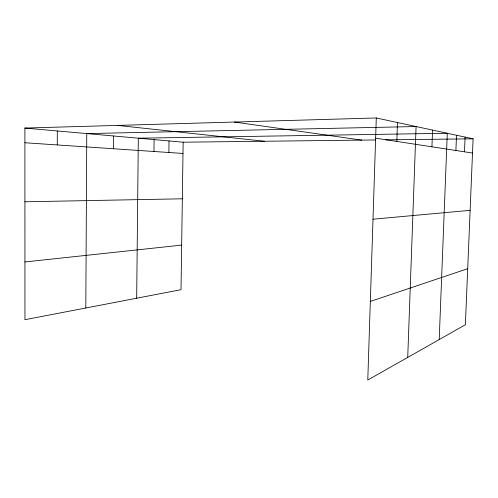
<?xml version="1.0" encoding="UTF-8"?>
<svg xmlns="http://www.w3.org/2000/svg" width="498" height="498" viewBox="0 0 498 498"><rect width="100%" height="100%" fill="white"/><g stroke="black" fill="none" stroke-linecap="round" stroke-linejoin="round"><path stroke-width="0.75" d="M57.27 144.937L57.307 130.962M85.805 308.001L86.764 133.589L416.079 126.536L407.725 357.408M113.563 148.753L113.662 135.991M136.67 298.215L138.32 138.195L447.285 133.259L439.217 339.574M153.957 151.485L154.1 139.602M168.872 152.494L169.021 140.934M24.9 128.067L183.158 142.198L181.017 289.687L24.95 319.704L24.9 128.067L376.289 117.97L473.1 138.818L465.375 324.752L367.785 380.03L376.289 117.97M396.819 141.426L397.466 122.533M431.94 146.823L432.575 130.09M455.894 150.502L456.504 135.244M464.491 151.822L465.088 137.093M370.338 301.433L467.703 268.702M24.931 261.96L181.664 245.109M373.008 219.207L470.131 210.33M24.919 201.796L182.336 198.795M183.158 142.198L375.523 139.95M385.427 139.838L473.1 138.818M24.906 142.745L182.996 153.452M117.559 125.403L264.419 141.251M234.384 122.047L361.803 140.112M375.635 138.17L472.509 153.054"/></g></svg>
